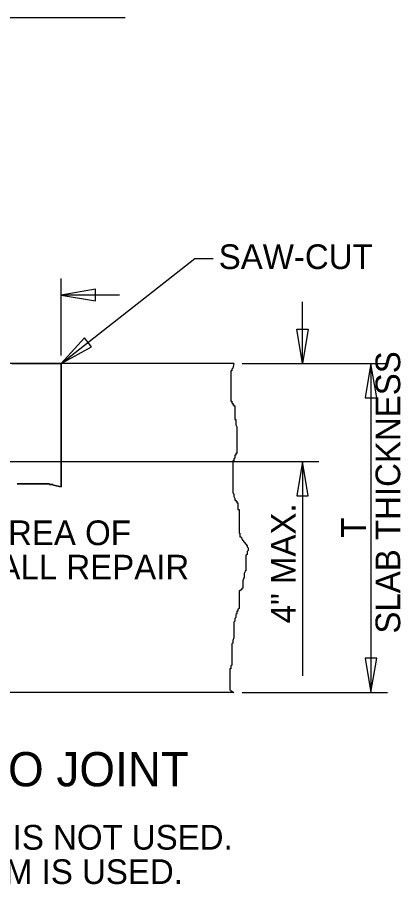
# Model space of a CAD drawing. Extents: x 1.5 to 16.1, y 0.6 to 10.2.
# Drawn here: x 14.749 to 16.147, y 1.558 to 4.736 of the extents above; entities that cross this region are included whole.
import ezdxf

# ---------------------------------------------------------------- set-up
doc = ezdxf.new("R2010")
doc.units = 0
for name, color, linetype in [('SD_P_Dimension Lines', 7, 'Continuous'), ('SD_P_Dimension Text', 7, 'Continuous'), ('SD_P_Prop Object Lines', 7, 'Continuous'), ('SD_P_Shading', 7, 'Continuous'), ('SD_P_Subtitles', 7, 'Continuous'), ('SD_X_Exist Object Lines', 7, 'Continuous')]:
    doc.layers.add(name, color=color, linetype=linetype)

msp = doc.modelspace()

# ---------------------------------------------------------------- linework, layer by layer
at = {"layer": 'SD_P_Dimension Lines'}
for p, q in [((14.909, 3.473), (15.397, 3.857)), ((15.397, 3.857), (15.464, 3.857)), ((14.909, 3.503), (14.909, 3.783)), ((15.034, 3.744), (14.909, 3.723)), ((15.122, 3.723), (14.909, 3.723)), ((14.909, 3.723), (15.034, 3.702)), ((15.034, 3.702), (15.034, 3.744)), ((15.789, 3.473), (15.789, 3.698)), ((15.789, 3.473), (15.768, 3.598)), ((15.768, 3.598), (15.81, 3.598)), ((15.81, 3.598), (15.789, 3.473)), ((14.994, 3.567), (14.909, 3.473)), ((15.02, 3.534), (14.994, 3.567)), ((14.909, 3.473), (15.02, 3.534)), ((15.569, 3.473), (16.099, 3.473)), ((16.039, 3.473), (16.018, 3.348)), ((16.039, 3.473), (16.039, 2.273)), ((16.06, 3.348), (16.039, 3.473)), ((16.018, 3.348), (16.06, 3.348)), ((14.35, 3.116), (15.849, 3.116)), ((15.789, 3.116), (15.768, 2.991)), ((15.789, 3.116), (15.789, 2.334)), ((15.81, 2.991), (15.789, 3.116)), ((15.768, 2.991), (15.81, 2.991)), ((16.018, 2.398), (16.039, 2.273)), ((16.06, 2.398), (16.018, 2.398)), ((16.039, 2.273), (16.06, 2.398)), ((15.569, 2.273), (16.099, 2.273))]:
    msp.add_line(p, q, dxfattribs=at)
at = {"layer": 'SD_P_Prop Object Lines'}
for p, q in [((15.539, 3.473), (12.511, 3.473)), ((14.909, 3.023), (14.909, 3.473)), ((15.539, 2.273), (12.511, 2.273))]:
    msp.add_line(p, q, dxfattribs=at)
for points in [[(15.539, 3.473), (15.535, 3.456), (15.532, 3.453), (15.532, 3.449), (15.532, 3.446), (15.528, 3.446), (15.528, 3.443), (15.528, 3.439), (15.528, 3.436), (15.528, 3.433), (15.528, 3.429), (15.528, 3.426), (15.528, 3.423), (15.528, 3.419), (15.528, 3.413), (15.528, 3.409), (15.528, 3.406), (15.528, 3.403), (15.528, 3.399), (15.528, 3.396), (15.528, 3.393), (15.528, 3.389), (15.528, 3.386), (15.528, 3.383), (15.528, 3.379), (15.528, 3.376), (15.528, 3.373), (15.528, 3.369), (15.528, 3.366), (15.528, 3.363), (15.528, 3.359), (15.528, 3.356), (15.528, 3.352), (15.528, 3.349), (15.528, 3.346), (15.528, 3.342), (15.528, 3.339), (15.528, 3.336), (15.532, 3.336), (15.532, 3.332), (15.532, 3.329), (15.535, 3.329), (15.535, 3.326), (15.535, 3.322), (15.539, 3.322), (15.539, 3.319), (15.543, 3.319), (15.543, 3.316), (15.543, 3.312), (15.543, 3.309), (15.543, 3.306), (15.543, 3.302), (15.543, 3.299), (15.543, 3.296), (15.543, 3.292), (15.543, 3.289), (15.543, 3.286), (15.543, 3.282), (15.543, 3.279), (15.543, 3.276), (15.543, 3.272), (15.543, 3.269), (15.546, 3.269), (15.546, 3.266), (15.546, 3.262), (15.546, 3.259), (15.546, 3.256), (15.546, 3.252), (15.546, 3.249), (15.55, 3.242), (15.55, 3.239), (15.55, 3.235), (15.55, 3.232), (15.55, 3.229), (15.55, 3.225), (15.55, 3.222), (15.55, 3.219), (15.55, 3.215), (15.55, 3.212), (15.55, 3.209), (15.55, 3.205), (15.55, 3.202), (15.55, 3.199), (15.55, 3.195), (15.55, 3.192), (15.55, 3.189), (15.55, 3.185), (15.55, 3.179), (15.55, 3.175), (15.55, 3.169), (15.55, 3.165), (15.55, 3.162), (15.55, 3.159), (15.55, 3.155), (15.55, 3.152), (15.55, 3.149), (15.55, 3.145), (15.546, 3.145), (15.546, 3.142), (15.546, 3.139), (15.543, 3.139)], [(15.543, 3.139), (15.543, 3.135), (15.543, 3.132), (15.543, 3.128), (15.539, 3.125), (15.539, 3.122), (15.539, 3.118), (15.535, 3.118), (15.535, 3.115), (15.535, 3.112), (15.535, 3.108), (15.535, 3.105), (15.535, 3.102), (15.535, 3.098), (15.535, 3.095), (15.535, 3.092), (15.535, 3.088), (15.535, 3.085), (15.535, 3.082), (15.535, 3.078), (15.535, 3.075), (15.535, 3.072), (15.535, 3.068), (15.535, 3.065), (15.535, 3.062), (15.535, 3.058), (15.535, 3.055), (15.535, 3.052), (15.535, 3.048), (15.535, 3.045), (15.535, 3.042), (15.535, 3.038), (15.535, 3.035), (15.535, 3.032), (15.535, 3.028), (15.535, 3.025), (15.535, 3.021), (15.535, 3.018), (15.535, 3.015), (15.535, 3.011), (15.535, 3.008), (15.535, 3.005), (15.535, 3.001), (15.539, 2.998), (15.539, 2.988), (15.543, 2.981), (15.543, 2.978), (15.543, 2.975), (15.546, 2.975), (15.546, 2.971), (15.55, 2.971), (15.55, 2.968), (15.55, 2.965), (15.554, 2.965), (15.554, 2.961), (15.554, 2.958), (15.554, 2.955), (15.554, 2.951), (15.554, 2.948), (15.554, 2.945), (15.554, 2.941), (15.558, 2.941), (15.558, 2.935), (15.558, 2.931), (15.558, 2.928), (15.558, 2.925), (15.558, 2.921), (15.558, 2.918), (15.558, 2.914), (15.558, 2.911), (15.558, 2.908), (15.558, 2.904), (15.558, 2.901), (15.558, 2.894), (15.558, 2.891), (15.558, 2.888), (15.558, 2.884), (15.558, 2.881), (15.558, 2.878), (15.558, 2.874), (15.558, 2.868), (15.558, 2.864), (15.558, 2.861), (15.558, 2.858), (15.558, 2.854), (15.561, 2.854), (15.561, 2.851), (15.561, 2.848), (15.561, 2.844), (15.561, 2.841), (15.565, 2.841), (15.569, 2.831), (15.572, 2.828), (15.583, 2.814), (15.587, 2.808), (15.587, 2.804), (15.591, 2.801), (15.591, 2.797), (15.591, 2.794), (15.591, 2.791), (15.587, 2.787)], [(14.748, 3.034), (14.751, 3.034)], [(14.751, 3.034), (14.753, 3.034), (14.756, 3.034), (14.758, 3.034), (14.76, 3.034), (14.763, 3.034), (14.765, 3.034), (14.768, 3.034), (14.77, 3.034), (14.772, 3.034), (14.775, 3.034), (14.777, 3.034), (14.78, 3.034), (14.782, 3.034), (14.787, 3.034), (14.789, 3.034), (14.792, 3.034), (14.794, 3.034), (14.799, 3.034), (14.801, 3.034), (14.804, 3.034), (14.809, 3.034), (14.811, 3.034), (14.814, 3.034), (14.816, 3.034), (14.818, 3.034), (14.821, 3.034), (14.826, 3.034), (14.828, 3.034), (14.83, 3.034), (14.833, 3.034), (14.835, 3.034), (14.838, 3.034), (14.84, 3.034), (14.842, 3.034), (14.845, 3.034), (14.847, 3.034), (14.85, 3.034), (14.855, 3.034), (14.857, 3.034), (14.859, 3.034), (14.862, 3.034), (14.864, 3.034), (14.867, 3.034), (14.867, 3.032), (14.869, 3.032), (14.871, 3.032), (14.874, 3.032), (14.876, 3.032), (14.879, 3.032), (14.881, 3.029), (14.909, 3.023)], [(15.587, 2.787), (15.587, 2.784), (15.587, 2.781), (15.587, 2.777), (15.583, 2.774), (15.583, 2.767), (15.583, 2.761), (15.583, 2.757), (15.583, 2.754), (15.583, 2.751), (15.583, 2.747), (15.583, 2.744), (15.583, 2.741), (15.583, 2.737), (15.583, 2.734), (15.583, 2.731), (15.583, 2.727), (15.583, 2.724), (15.583, 2.721), (15.583, 2.717), (15.58, 2.717), (15.58, 2.714), (15.576, 2.707), (15.576, 2.704), (15.576, 2.694), (15.572, 2.68), (15.572, 2.674), (15.572, 2.664), (15.572, 2.66), (15.572, 2.657), (15.572, 2.654), (15.569, 2.654), (15.565, 2.647), (15.561, 2.644), (15.558, 2.644), (15.558, 2.64), (15.558, 2.634), (15.558, 2.624), (15.558, 2.614), (15.558, 2.604), (15.558, 2.597), (15.558, 2.59), (15.558, 2.587), (15.558, 2.584), (15.558, 2.58), (15.554, 2.577), (15.554, 2.573), (15.554, 2.57), (15.55, 2.57), (15.55, 2.567), (15.55, 2.56), (15.546, 2.557), (15.546, 2.553), (15.546, 2.55), (15.546, 2.547), (15.543, 2.543), (15.543, 2.537), (15.543, 2.533), (15.539, 2.53), (15.539, 2.523), (15.539, 2.52), (15.539, 2.513), (15.539, 2.5), (15.539, 2.487), (15.539, 2.473), (15.535, 2.463), (15.535, 2.453), (15.532, 2.45), (15.532, 2.446), (15.532, 2.443), (15.532, 2.44), (15.532, 2.436), (15.532, 2.433), (15.532, 2.43), (15.532, 2.426), (15.532, 2.423), (15.532, 2.42), (15.532, 2.416), (15.532, 2.413), (15.532, 2.406), (15.532, 2.403), (15.532, 2.4), (15.532, 2.396), (15.532, 2.39), (15.532, 2.386), (15.532, 2.38), (15.532, 2.373), (15.528, 2.37), (15.528, 2.366), (15.528, 2.359), (15.524, 2.359), (15.524, 2.356), (15.524, 2.353), (15.524, 2.349), (15.524, 2.346), (15.524, 2.343), (15.524, 2.339), (15.524, 2.333), (15.524, 2.329), (15.524, 2.323), (15.524, 2.316)], [(15.524, 2.316), (15.524, 2.309), (15.524, 2.303), (15.524, 2.293), (15.524, 2.289), (15.524, 2.283), (15.539, 2.273)]]:
    msp.add_lwpolyline(points, dxfattribs=at)
at = {"layer": 'SD_P_Shading'}
msp.add_lwpolyline([(14.729, 3.473), (14.909, 3.473), (14.909, 3.023), (14.881, 3.029), (14.879, 3.032), (14.876, 3.032), (14.874, 3.032), (14.871, 3.032), (14.869, 3.032), (14.867, 3.032), (14.867, 3.034), (14.864, 3.034), (14.862, 3.034), (14.859, 3.034), (14.857, 3.034), (14.855, 3.034), (14.85, 3.034), (14.847, 3.034), (14.845, 3.034), (14.842, 3.034), (14.84, 3.034), (14.838, 3.034), (14.835, 3.034), (14.833, 3.034), (14.83, 3.034), (14.828, 3.034), (14.826, 3.034), (14.821, 3.034), (14.818, 3.034), (14.816, 3.034), (14.814, 3.034), (14.811, 3.034), (14.809, 3.034), (14.804, 3.034), (14.801, 3.034), (14.799, 3.034), (14.794, 3.034), (14.792, 3.034), (14.789, 3.034), (14.787, 3.034), (14.782, 3.034), (14.78, 3.034), (14.777, 3.034), (14.775, 3.034), (14.772, 3.034), (14.77, 3.034), (14.768, 3.034), (14.765, 3.034), (14.763, 3.034), (14.76, 3.034), (14.758, 3.034), (14.756, 3.034), (14.753, 3.034), (14.751, 3.034), (14.748, 3.034)], dxfattribs=at)
at = {"layer": 'SD_X_Exist Object Lines'}
msp.add_line((1.984, 4.736), (15.143, 4.736), dxfattribs=at)

# ---------------------------------------------------------------- texts
at = {"layer": 'SD_P_Dimension Text'}
for s, p in [('SAW-CUT', (15.4838, 3.818)), ('AREA OF', (14.6351, 2.8107)), ('SPALL REPAIR', (14.5199, 2.6853)), ('WHEN X > 12", THEN Y=1" AND POLYETHYLENE FOAM IS NOT USED.', (11.557, 1.6997)), ('WHEN X < 12", THEN Y=X AND POLYETHYLENE FOAM IS USED.', (11.6921, 1.5743))]:
    msp.add_text(s, height=0.09, dxfattribs=at).set_placement(p)
for s, p in [('SLAB THICKNESS', (16.1457, 2.4879)), ('4" MAX.', (15.764, 2.5255)), ('T', (16.0203, 2.8371))]:
    msp.add_text(s, height=0.09, rotation=90, dxfattribs=at).set_placement(p)
at = {"layer": 'SD_P_Subtitles'}
msp.add_text('SECTION WITH SPALL NOT ADJACENT TO JOINT', height=0.125, dxfattribs=at).set_placement((11.4556, 1.9306))

doc.saveas('drawing.dxf')
